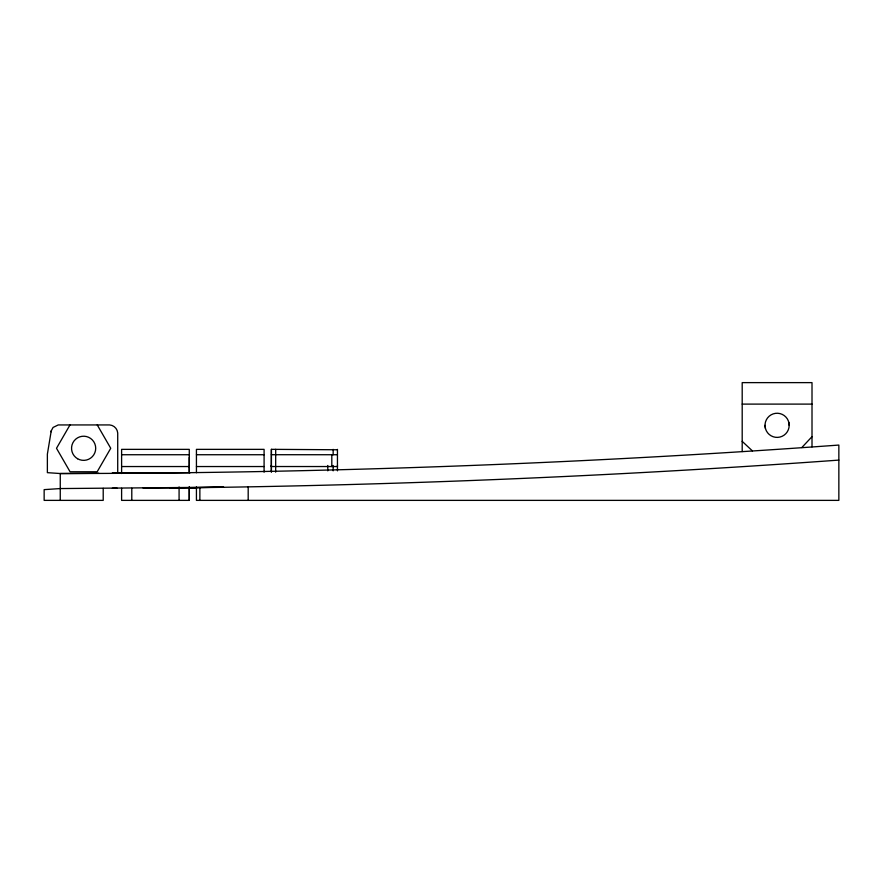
<?xml version="1.0" encoding="UTF-8"?>
<svg xmlns="http://www.w3.org/2000/svg" width="883" height="883" viewBox="0 0 883 883"><rect width="100%" height="100%" fill="white"/><g stroke="black" fill="none" stroke-linecap="round" stroke-linejoin="round"><path stroke-width="1.32" d="M189.271 500.374L189.271 486.952L189.271 500.374L121.611 500.374L121.611 488.288M189.271 472.184L189.271 457.416M337.438 465.473L337.438 466.544L271.368 466.522L271.401 449.337L337.449 449.767M275.662 472.162L275.695 449.337M327.781 470.838L327.781 465.473M331.809 466.544L331.809 454.734M333.145 470.849L333.145 465.473M333.156 454.734L333.156 449.37M337.449 470.849L337.449 449.37M271.368 466.522L271.401 465.451L271.379 472.162L271.401 449.337M143.101 473.034L112.086 473.211L117.715 473.211L117.715 432.979A8.797 8.797 0 0 0 109.658 424.933L58.212 424.944L53.068 427.449L51.236 430.849L47.373 454.16L47.373 472.659L60.265 473.531C320.021 473.354 579.767 463.862 838.85 445.065L838.85 500.374L196.434 500.374L196.434 486.952M51.071 431.809L51.236 430.849M69.989 424.933L56.501 448.288L70.066 471.765L97.174 471.765L110.739 448.288L97.251 424.933M801.819 447.549L812.007 436.666M838.85 460.098C622.945 475.738 406.588 484.966 190.132 487.769L143.101 488.056M117.174 488.211L112.373 488.244M98.885 473.288L60.265 473.531L60.254 500.374M190.132 472.736L117.174 473.178M169.944 487.913L223.631 487.162L60.254 488.564L44.15 489.635L44.15 500.374L103.212 500.374L103.212 488.321M742.195 404.105L812.007 404.105M121.611 454.734L189.271 454.734M196.434 454.734L264.094 454.734M271.368 454.712L337.438 454.734M121.611 466.544L189.271 466.544M196.434 466.544L264.094 466.544M742.195 441.345L752.371 450.871M788.773 422.184L789.181 425.319A12.086 12.086 0 0 1 771.058 435.783A12.086 12.086 0 0 1 771.058 414.855A12.086 12.086 0 0 1 789.181 425.319M765.02 425.319L765.429 428.443M812.007 446.864L812.007 382.626L742.195 382.626L742.195 451.555M264.094 472.184L264.094 449.359L196.434 449.359L196.434 472.736M248.189 486.71L248.189 500.374M199.867 487.593L199.867 500.374M189.271 472.736L189.271 449.359L121.611 449.359L121.611 473.531M179.083 486.952L179.083 500.374M131.788 488.288L131.788 500.374M196.788 487.615L190.132 487.769L196.788 487.626M77.583 458.752A12.086 12.086 0 0 0 95.706 448.288A12.086 12.086 0 0 0 77.583 437.825A12.086 12.086 0 0 0 77.583 458.752"/></g></svg>
